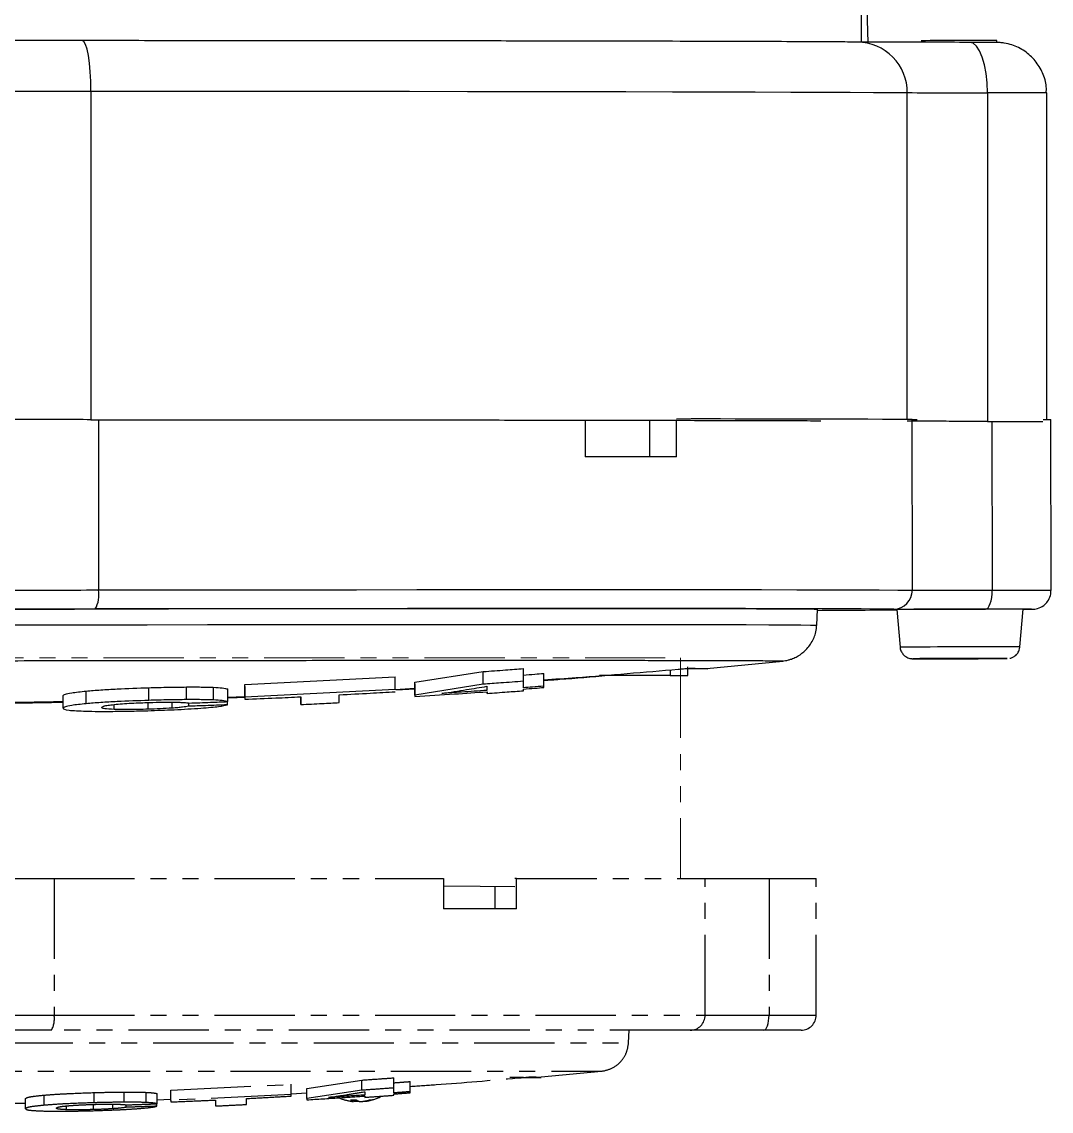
# Model space of a CAD drawing. Header units: millimetres. Extents: x 2312 to 3992, y 755 to 1943.
# Drawn here: x 2911.2 to 2992.6, y 840.2 to 926.4 of the extents above; entities that cross this region are included whole.
import ezdxf

# ---------------------------------------------------------------- set-up
doc = ezdxf.new("R2010")
doc.units = ezdxf.units.MM
doc.linetypes.add('PHANTOM', pattern=[12.7, 6.35, -1.27, 1.27, -1.27, 1.27, -1.27])
doc.layers.add('标注', color=3, linetype='Continuous', lineweight=13)

msp = doc.modelspace()

# ---------------------------------------------------------------- linework, layer by layer
at = {"color": 7, "linetype": 'Continuous', "lineweight": 25}
for p, q in [((2978.146, 924.725), (2976.19, 980.725)), ((2977.572, 929.742), (2977.572, 924.742)), ((2988.319, 924.719), (2988.319, 924.87)), ((2916.628, 920.873), (2916.627, 894.873)), ((2981.227, 894.889), (2981.227, 920.752)), ((2987.573, 920.738), (2987.573, 894.738)), ((2992.262, 894.881), (2992.262, 920.725)), ((2917.209, 894.872), (2917.232, 881.397)), ((2955.742, 894.837), (2955.747, 891.928)), ((2981.629, 881.386), (2981.605, 894.886)), ((2992.619, 881.378), (2992.596, 894.878)), ((2960.852, 891.927), (2960.847, 894.819)), ((2962.962, 891.927), (2962.957, 894.823)), ((2987.928, 894.736), (2987.951, 881.383)), ((2974.061, 878.609), (2974.124, 879.846)), ((2980.155, 879.83), (2980.398, 879.832)), ((2980.396, 879.857), (2980.663, 876.87)), ((2982.396, 879.868), (2982.396, 879.868)), ((2988.396, 879.878), (2988.396, 879.879)), ((2990.14, 876.886), (2990.396, 879.874)), ((2990.396, 879.869), (2990.663, 879.87)), ((2950.848, 874.171), (2950.846, 875.175)), ((2962.47, 875.08), (2962.47, 874.618)), ((2963.871, 874.618), (2963.871, 875.318)), ((2965.104, 875.157), (2964.206, 875.159)), ((2965.371, 875.18), (2971.375, 875.776)), ((2971.379, 875.776), (2971.375, 875.776)), ((2971.386, 875.778), (2971.379, 875.776)), ((2928.792, 873.913), (2940.705, 874.519)), ((2940.707, 873.515), (2940.705, 874.519)), ((2942.254, 874.089), (2947.67, 874.942)), ((2947.671, 873.938), (2947.67, 874.942)), ((2950.849, 873.664), (2950.848, 874.171)), ((2952.468, 873.788), (2952.466, 874.792)), ((2962.47, 874.618), (2956.86, 874.618)), ((2962.47, 874.618), (2963.871, 874.618)), ((2916.248, 872.396), (2916.247, 873.398)), ((2921.197, 872.66), (2921.195, 873.663)), ((2924.181, 872.719), (2924.179, 873.721)), ((2926.305, 873.694), (2926.306, 872.692)), ((2927.45, 872.56), (2927.448, 873.562)), ((2928.793, 872.911), (2928.792, 873.913)), ((2928.792, 873.748), (2928.794, 872.745)), ((2940.707, 873.515), (2928.793, 872.911)), ((2940.707, 873.533), (2942.254, 873.624)), ((2942.254, 873.553), (2940.818, 873.474)), ((2942.255, 873.086), (2942.254, 874.089)), ((2942.254, 873.967), (2942.255, 872.964)), ((2947.671, 873.938), (2942.255, 873.086)), ((2947.967, 873.779), (2947.967, 873.452)), ((2947.968, 873.211), (2947.968, 873.345)), ((2914.416, 872.035), (2914.414, 873.037)), ((2921.157, 871.96), (2921.156, 872.492)), ((2923.041, 872.046), (2923.04, 872.515)), ((2924.365, 872.194), (2924.364, 872.45)), ((2927.418, 872.927), (2928.793, 872.979)), ((2927.42, 872.308), (2927.419, 872.559)), ((2933.223, 872.945), (2933.224, 872.331)), ((2933.224, 872.331), (2933.223, 872.945)), ((2936.279, 872.486), (2936.278, 873.1)), ((2918.467, 871.944), (2918.466, 872.332))]:
    msp.add_line(p, q, dxfattribs=at)
at = {"color": 7, "linetype": 'PHANTOM', "lineweight": 25}
for p, q in [((2907.653, 858.559), (2913.711, 858.559)), ((2913.711, 858.559), (2913.711, 847.759)), ((2913.711, 858.559), (2944.537, 858.559)), ((2944.537, 858.559), (2944.537, 856.159)), ((2948.621, 856.159), (2948.621, 857.942)), ((2950.309, 858.559), (2950.18, 858.559)), ((2950.309, 856.159), (2950.309, 858.559)), ((2950.309, 858.559), (2965.228, 858.559)), ((2965.228, 847.759), (2965.228, 858.559)), ((2965.228, 858.559), (2970.286, 858.559)), ((2970.286, 858.559), (2970.286, 847.759)), ((2970.286, 858.559), (2974.021, 858.559)), ((2974.021, 847.759), (2974.021, 858.559)), ((2950.309, 856.159), (2944.537, 856.159)), ((2907.653, 847.759), (2913.711, 847.759)), ((2913.711, 847.759), (2965.228, 847.759)), ((2965.228, 847.759), (2970.286, 847.759)), ((2970.286, 847.759), (2974.021, 847.759)), ((2913.496, 846.559), (2906.529, 846.559)), ((2964.047, 846.559), (2913.496, 846.559)), ((2959.17, 845.569), (2959.222, 846.559)), ((2969.864, 846.559), (2964.047, 846.559)), ((2972.821, 846.559), (2969.864, 846.559)), ((2845.351, 845.569), (2959.17, 845.569)), ((2952.256, 842.879), (2957.026, 843.308)), ((2922.948, 841.814), (2932.48, 842.282)), ((2932.48, 841.479), (2932.48, 842.282)), ((2933.718, 841.95), (2938.052, 842.612)), ((2938.052, 841.809), (2938.052, 842.612)), ((2940.594, 841.99), (2940.594, 842.794)), ((2941.889, 841.696), (2941.889, 842.499)), ((2950.849, 842.818), (2949.762, 842.818)), ((2950.849, 842.818), (2951.97, 842.818)), ((2912.911, 840.62), (2912.911, 841.422)), ((2916.871, 840.822), (2916.871, 841.623)), ((2919.258, 840.865), (2919.258, 841.667)), ((2920.958, 841.645), (2920.958, 840.843)), ((2921.873, 840.741), (2921.873, 841.543)), ((2922.948, 841.012), (2922.948, 841.814)), ((2932.48, 841.479), (2922.948, 841.012)), ((2932.48, 841.525), (2933.718, 841.596)), ((2933.718, 841.148), (2933.718, 841.95)), ((2938.052, 841.809), (2933.718, 841.148)), ((2940.594, 841.599), (2940.594, 841.99)), ((2911.445, 840.343), (2911.445, 841.144)), ((2914.685, 840.27), (2914.685, 840.569)), ((2916.838, 840.281), (2916.838, 840.691)), ((2918.345, 840.346), (2918.345, 840.708)), ((2919.404, 840.46), (2919.404, 840.657)), ((2921.848, 841.056), (2922.948, 841.096)), ((2921.848, 840.546), (2921.848, 840.74)), ((2926.492, 841.037), (2926.492, 840.565)), ((2928.936, 840.684), (2928.936, 841.157)), ((2937.391, 840.934), (2937.391, 841.055)), ((2937.409, 840.926), (2937.409, 841.055)), ((2937.444, 840.934), (2937.444, 841.056)), ((2937.758, 840.964), (2937.758, 840.934)), ((2938.183, 840.939), (2938.183, 840.926)), ((2938.331, 840.963), (2938.331, 840.934))]:
    msp.add_line(p, q, dxfattribs=at)
at = {"color": 7, "linetype": 'Continuous', "lineweight": 25, "flags": 128}
for points in [[(2916.628, 920.873), (2916.614, 921.653), (2916.574, 922.403), (2916.509, 923.094), (2916.422, 923.699), (2916.315, 924.196), (2916.193, 924.564), (2916.061, 924.79), (2915.924, 924.866)], [(2987.573, 920.738), (2987.546, 921.518), (2987.467, 922.268), (2987.338, 922.959), (2987.164, 923.564), (2986.953, 924.061), (2986.712, 924.429), (2986.45, 924.656), (2986.178, 924.731)], [(2988.319, 924.87), (2988.316, 924.871), (2988.092, 924.872)], [(2916.628, 920.873), (2921.89, 920.871), (2927.066, 920.868), (2932.13, 920.865), (2937.061, 920.861), (2941.835, 920.856), (2946.432, 920.851), (2950.83, 920.845), (2955.01, 920.839), (2958.953, 920.832), (2962.64, 920.824), (2966.056, 920.816), (2969.184, 920.808), (2972.011, 920.8), (2974.524, 920.791), (2976.711, 920.781), (2978.562, 920.772), (2980.07, 920.762), (2981.227, 920.752)], [(2981.605, 894.886), (2981.917, 894.884), (2982.015, 894.884)], [(2991.994, 894.882), (2992.386, 894.881), (2992.596, 894.878)], [(2962.962, 891.927), (2962.112, 891.927), (2961.246, 891.927), (2960.365, 891.928), (2959.47, 891.928), (2958.56, 891.928), (2957.636, 891.928), (2956.699, 891.928), (2955.747, 891.928)], [(2917.232, 881.397), (2922.491, 881.404), (2927.662, 881.41), (2932.72, 881.415), (2937.644, 881.42), (2942.411, 881.423), (2946.999, 881.426), (2951.387, 881.427), (2955.557, 881.428), (2959.488, 881.428), (2963.163, 881.427), (2966.565, 881.425), (2969.68, 881.422), (2972.492, 881.418), (2974.99, 881.413), (2977.161, 881.408), (2978.997, 881.401), (2980.488, 881.394), (2981.629, 881.386)], [(2987.426, 879.879), (2987.529, 879.909), (2987.628, 879.995), (2987.719, 880.134), (2987.798, 880.321), (2987.864, 880.549), (2987.912, 880.808), (2987.941, 881.09), (2987.951, 881.383)], [(2987.951, 881.383), (2989.494, 881.384), (2990.799, 881.384), (2991.79, 881.383), (2992.409, 881.381), (2992.619, 881.378), (2992.619, 881.378)], [(2974.124, 879.846), (2974.113, 879.849), (2973.847, 879.858), (2973.227, 879.866), (2972.258, 879.874), (2970.943, 879.88), (2969.289, 879.887), (2967.304, 879.892), (2964.999, 879.896), (2962.384, 879.9), (2959.474, 879.903), (2956.281, 879.904), (2952.823, 879.905), (2949.116, 879.905), (2945.179, 879.905), (2941.031, 879.903), (2936.694, 879.9), (2932.188, 879.897), (2927.537, 879.892), (2922.762, 879.887), (2917.889, 879.881), (2912.942, 879.874), (2907.948, 879.867)], [(2980.155, 879.883), (2979.036, 879.891), (2977.573, 879.898), (2975.772, 879.904), (2973.641, 879.91), (2971.19, 879.914), (2968.431, 879.918), (2965.375, 879.921), (2962.036, 879.923), (2958.43, 879.924), (2954.572, 879.924), (2950.481, 879.923), (2946.175, 879.922), (2941.673, 879.919), (2936.996, 879.916), (2932.164, 879.912), (2927.2, 879.906), (2922.127, 879.901), (2916.966, 879.894)], [(2985.422, 879.875), (2984.076, 879.873), (2982.822, 879.87), (2981.745, 879.866), (2980.919, 879.863), (2980.399, 879.859), (2980.222, 879.857), (2980.396, 879.854)], [(2990.396, 879.871), (2990.445, 879.872), (2990.622, 879.874), (2990.445, 879.877), (2989.925, 879.878), (2989.099, 879.879), (2988.022, 879.878), (2986.768, 879.877), (2985.422, 879.875)], [(2990.663, 879.87), (2990.663, 879.87), (2991.07, 879.874), (2991.07, 879.877), (2990.709, 879.879)], [(2907.842, 878.629), (2911.244, 878.635), (2916.188, 878.642), (2921.067, 878.648), (2925.856, 878.654), (2930.532, 878.658), (2935.071, 878.662), (2939.451, 878.665), (2943.651, 878.667), (2947.649, 878.668), (2951.426, 878.668), (2954.963, 878.668), (2958.243, 878.666), (2961.249, 878.664), (2963.967, 878.661), (2966.383, 878.657), (2968.485, 878.652), (2970.263, 878.646), (2971.708, 878.639), (2972.813, 878.632), (2973.573, 878.624), (2973.983, 878.615), (2974.061, 878.609)], [(2981.944, 875.957), (2982.555, 875.956), (2983.444, 875.956), (2984.526, 875.957), (2985.693, 875.959), (2986.832, 875.961), (2987.831, 875.964), (2988.592, 875.967), (2989.041, 875.97), (2989.134, 875.972), (2988.862, 875.974), (2988.251, 875.975), (2987.361, 875.975), (2986.28, 875.974), (2985.112, 875.972), (2983.974, 875.97), (2982.975, 875.967), (2982.214, 875.964), (2981.764, 875.961), (2981.661, 875.959)], [(2981.661, 875.959), (2981.672, 875.959), (2981.944, 875.957)]]:
    msp.add_lwpolyline(points, dxfattribs=at)
at = {"color": 7, "linetype": 'PHANTOM', "lineweight": 25, "flags": 128}
for points in [[(2944.537, 857.998), (2947.431, 857.964), (2950.177, 857.93)], [(2969.864, 846.559), (2969.946, 846.582), (2970.025, 846.65), (2970.098, 846.761), (2970.162, 846.91), (2970.215, 847.092), (2970.254, 847.299), (2970.278, 847.524), (2970.286, 847.759)], [(2937.796, 840.948), (2937.788, 840.945), (2937.758, 840.934)]]:
    msp.add_lwpolyline(points, dxfattribs=at)
at = {"color": 7, "linetype": 'Continuous', "lineweight": 25}
for centre, radius, start, end in [((2977.261, 920.786), 3.965, 359.51787, 89.53649), ((2986.782, 169.341), 755.533, 89.900694, 90.338466), ((2916.191, 3072.24), 2151.367, 269.809417, 270.011615), ((2987.088, 2121.494), 1200.756, 269.720299, 270.02312), ((2988.739, 485.198), 435.541, 89.53645, 90.15337), ((2965.287, -2312.516), 3207.443, 89.708496, 90.04162), ((2913.148, 3008.642), 2127.249, 269.90603, 270.109985), ((2914.921, 881.031), 2.34, 330.93586, 9.01036), ((2980.14, 881.372), 1.489, 270.59067, 0.55674), ((2985.433, 2063.89), 1182.51, 269.815671, 270.12201), ((2912.27, 3326.225), 2446.336, 269.90603, 270.109985), ((2968.449, 2015.49), 1135.72, 270.286136, 270.590598), ((2984.53, 2239.762), 1359.886, 269.815671, 270.12201), ((2987.185, -164.497), 1044.376, 89.823847, 90.372462), ((2988.955, -4.897), 884.777, 89.886455, 90.099012), ((2987.097, -112.897), 989.788, 89.823847, 90.372462)]:
    msp.add_arc(centre, radius, start, end, dxfattribs=at)
at = {"color": 7, "linetype": 'PHANTOM', "lineweight": 25}
for centre, radius, start, end in [((2911.873, 847.468), 1.861, 330.73437, 8.97898), ((2964.038, 847.749), 1.19, 270.46974, 0.46216), ((2972.821, 847.759), 1.2, 270, 0), ((2937.796, 844.898), 4, 248.43538, 262.15499), ((2937.374, 844.884), 3.829, 266.67916, 273.32084), ((2937.643, 841.695), 0.801, 232.24271, 251.69932), ((2938.086, 841.695), 0.801, 232.24271, 251.69932), ((2937.7, 844.351), 3.446, 277.47658, 287.3325), ((2937.883, 844.351), 3.446, 277.47658, 287.3325), ((2937.796, 844.898), 4, 279.04035, 296.36804), ((2938.818, 841.711), 0.656, 261.96957, 278.03043)]:
    msp.add_arc(centre, radius, start, end, dxfattribs=at)
at = {"color": 7, "linetype": 'Continuous', "lineweight": 25}
for points, knots in [([(2915.924, 924.866), (2914.774, 924.866), (2912.434, 924.867), (2909.356, 924.871), (2906.815, 924.876), (2905.796, 924.88), (2905.295, 924.882)], [0, 0, 0, 0, 0.245796, 0.5, 0.754204, 1, 1, 1, 1]), ([(2977.293, 924.751), (2976.779, 924.755), (2975.742, 924.765), (2973.278, 924.778), (2970.111, 924.791), (2966.181, 924.804), (2961.532, 924.815), (2956.23, 924.826), (2950.351, 924.836), (2943.984, 924.845), (2937.258, 924.852), (2930.281, 924.858), (2923.176, 924.863), (2918.327, 924.865), (2915.924, 924.866)], [0, 0, 0, 0, 0.079959, 0.161371, 0.244142, 0.328893, 0.414216, 0.5, 0.585778, 0.671102, 0.755858, 0.838624, 0.920039, 1, 1, 1, 1]), ([(2986.178, 924.731), (2985.099, 924.732), (2982.903, 924.734), (2980.233, 924.739), (2978.206, 924.744), (2977.594, 924.749), (2977.293, 924.751)], [0, 0, 0, 0, 0.245796, 0.5, 0.754204, 1, 1, 1, 1]), ([(2987.695, 924.729), (2987.693, 924.729), (2987.546, 924.729), (2987.033, 924.73), (2986.459, 924.731), (2986.178, 924.731)], [0, 0, 0, 0, 0.009572, 0.516319, 1, 1, 1, 1]), ([(2992.223, 920.726), (2992.232, 920.892), (2992.261, 921.433), (2991.974, 922.329), (2991.395, 923.301), (2990.551, 924.07), (2989.679, 924.502), (2989.004, 924.666), (2988.646, 924.709), (2988.472, 924.72), (2988.372, 924.724), (2988.304, 924.726), (2988.242, 924.726), (2988.124, 924.727), (2987.953, 924.728), (2987.769, 924.729), (2987.695, 924.729)], [0, 0, 0, 0, 0.062516, 0.203881, 0.345246, 0.486613, 0.627986, 0.707567, 0.747713, 0.76407, 0.775127, 0.795315, 0.829216, 0.881765, 0.953209, 1, 1, 1, 1]), ([(2916.627, 894.873), (2919.263, 894.872), (2924.534, 894.87), (2932.178, 894.865), (2939.532, 894.859), (2946.506, 894.851), (2953.035, 894.842), (2959.046, 894.832), (2964.497, 894.821), (2969.264, 894.808), (2972.57, 894.798), (2974.026, 894.792), (2974.374, 894.791)], [0, 0, 0, 0, 0.107373, 0.214746, 0.322119, 0.429492, 0.536866, 0.644239, 0.751612, 0.858985, 0.966358, 1, 1, 1, 1]), ([(2987.573, 894.738), (2988.235, 894.738), (2989.56, 894.736), (2991.015, 894.733), (2991.839, 894.731), (2991.952, 894.729), (2991.963, 894.729)], [0, 0, 0, 0, 0.3220581, 0.6441162, 0.9661742, 1, 1, 1, 1]), ([(2990.656, 879.87), (2990.678, 879.87), (2990.92, 879.872), (2991.04, 879.873), (2991.135, 879.875), (2991.178, 879.876), (2991.238, 879.88), (2991.351, 879.891), (2991.639, 879.948), (2992.012, 880.134), (2992.366, 880.5), (2992.587, 880.92), (2992.598, 881.235), (2992.603, 881.378)], [0, 0, 0, 0, 0.030092, 0.333954, 0.433801, 0.475521, 0.495084, 0.513435, 0.562953, 0.690118, 0.788862, 0.904247, 1, 1, 1, 1]), ([(2971.375, 875.776), (2971.432, 875.782), (2971.523, 875.792), (2971.8, 875.848), (2972.098, 875.938), (2972.531, 876.122), (2973.111, 876.514), (2973.674, 877.188), (2973.995, 877.95), (2974.044, 878.448), (2974.062, 878.635)], [0, 0, 0, 0, 0.113476, 0.181126, 0.241872, 0.33121, 0.486718, 0.683313, 0.881401, 1, 1, 1, 1]), ([(2980.669, 876.87), (2980.668, 876.858), (2980.659, 876.73), (2980.75, 876.516), (2980.908, 876.281), (2981.09, 876.127), (2981.262, 876.035), (2981.41, 875.987), (2981.516, 875.968), (2981.575, 875.962), (2981.602, 875.96), (2981.623, 875.959), (2981.647, 875.959), (2981.702, 875.958), (2981.831, 875.957), (2981.939, 875.957)], [0, 0, 0, 0, 0.013636, 0.136308, 0.234618, 0.317448, 0.386894, 0.442742, 0.483087, 0.501782, 0.515067, 0.530782, 0.558523, 0.633023, 1, 1, 1, 1]), ([(2989.356, 875.996), (2989.4, 876.007), (2989.513, 876.035), (2989.715, 876.137), (2989.933, 876.332), (2990.096, 876.598), (2990.117, 876.794), (2990.126, 876.879)], [0, 0, 0, 0, 0.108655, 0.280806, 0.532642, 0.798652, 1, 1, 1, 1]), ([(2983.758, 875.965), (2983.912, 875.966), (2984.096, 875.967), (2984.424, 875.968), (2984.683, 875.969), (2985.259, 875.969), (2985.899, 875.97), (2986.521, 875.971), (2986.855, 875.972), (2987.027, 875.971), (2987.138, 875.971), (2987.26, 875.97), (2987.559, 875.97), (2987.79, 875.969), (2987.778, 875.969), (2987.567, 875.968), (2986.971, 875.966), (2986.713, 875.964), (2986.381, 875.963), (2986.123, 875.962), (2985.546, 875.962), (2984.906, 875.961), (2984.285, 875.96), (2983.95, 875.959), (2983.779, 875.959), (2983.668, 875.96), (2983.546, 875.961), (2983.246, 875.961), (2983.015, 875.962), (2983.027, 875.962), (2983.242, 875.963), (2983.523, 875.964), (2983.758, 875.965)], [0, 0, 0, 0, 0.066265, 0.079332, 0.091749, 0.120574, 0.19854, 0.226761, 0.249845, 0.26589, 0.284505, 0.318085, 0.379426, 0.408251, 0.420668, 0.433735, 0.5, 0.566265, 0.579332, 0.591749, 0.620574, 0.69854, 0.726761, 0.749845, 0.76589, 0.784505, 0.818085, 0.879426, 0.908251, 0.920668, 0.933735, 1, 1, 1, 1]), ([(2902.929, 875.79), (2905.569, 875.794), (2910.961, 875.803), (2919.089, 875.814), (2927.253, 875.824), (2935.247, 875.831), (2942.851, 875.835), (2949.847, 875.836), (2955.868, 875.834), (2960.853, 875.83), (2964.801, 875.823), (2967.826, 875.814), (2969.908, 875.804), (2971.161, 875.792), (2971.312, 875.783), (2971.386, 875.778)], [0, 0, 0, 0, 0.073675, 0.150434, 0.229885, 0.311524, 0.394751, 0.478886, 0.563205, 0.640041, 0.715869, 0.790184, 0.862545, 0.932581, 1, 1, 1, 1]), ([(2947.67, 874.942), (2948.258, 874.984), (2949.318, 875.06), (2950.376, 875.14), (2950.846, 875.175)], [0, 0, 0, 0, 0.555963, 1, 1, 1, 1]), ([(2952.467, 874.287), (2953.321, 874.346), (2956.889, 874.591), (2960.414, 874.898), (2963.096, 875.132)], [0, 0, 0, 0, 0.239418, 1, 1, 1, 1]), ([(2963.096, 875.132), (2963.245, 875.144), (2963.529, 875.169), (2963.857, 875.193), (2964.104, 875.209), (2964.172, 875.21), (2964.206, 875.21)], [0, 0, 0, 0, 0.275858, 0.523521, 0.75515, 1, 1, 1, 1]), ([(2964.206, 875.159), (2964.172, 875.159), (2964.108, 875.157), (2963.946, 875.146), (2963.871, 875.141)], [0, 0, 0, 0, 0.542055, 1, 1, 1, 1]), ([(2964.206, 875.21), (2964.535, 875.2), (2965.208, 875.181), (2965.538, 875.167), (2965.394, 875.164), (2965.372, 875.164)], [0, 0, 0, 0, 0.447856, 0.916917, 1, 1, 1, 1]), ([(2950.848, 874.171), (2950.251, 874.126), (2949.192, 874.046), (2948.133, 873.971), (2947.671, 873.938)], [0, 0, 0, 0, 0.564034, 1, 1, 1, 1]), ([(2950.847, 874.668), (2951.148, 874.69), (2951.688, 874.732), (2952.227, 874.774), (2952.466, 874.792)], [0, 0, 0, 0, 0.557367, 1, 1, 1, 1]), ([(2957.519, 874.618), (2956.261, 874.507), (2954.586, 874.361), (2952.889, 874.248), (2952.467, 874.22)], [0, 0, 0, 0, 0.751614, 1, 1, 1, 1]), ([(2914.414, 873.037), (2914.447, 873.077), (2914.506, 873.15), (2915.066, 873.272), (2915.825, 873.353), (2916.247, 873.398)], [0, 0, 0, 0, 0.35254, 0.639891, 1, 1, 1, 1]), ([(2916.247, 873.398), (2916.619, 873.429), (2917.333, 873.489), (2919.008, 873.585), (2920.347, 873.633), (2921.195, 873.663)], [0, 0, 0, 0, 0.285186, 0.547507, 1, 1, 1, 1]), ([(2921.195, 873.663), (2921.726, 873.677), (2922.752, 873.706), (2923.714, 873.716), (2924.179, 873.721)], [0, 0, 0, 0, 0.517483, 1, 1, 1, 1]), ([(2924.179, 873.721), (2924.586, 873.722), (2925.402, 873.724), (2926.004, 873.704), (2926.305, 873.694)], [0, 0, 0, 0, 0.4995071, 1, 1, 1, 1]), ([(2926.305, 873.694), (2926.563, 873.679), (2927.135, 873.644), (2927.337, 873.591), (2927.448, 873.562)], [0, 0, 0, 0, 0.4507327, 1, 1, 1, 1]), ([(2928.792, 873.748), (2928.792, 873.778), (2928.792, 873.832), (2928.792, 873.888), (2928.792, 873.913)], [0, 0, 0, 0, 0.554794, 1, 1, 1, 1]), ([(2936.278, 873.1), (2937.096, 873.144), (2938.573, 873.224), (2940.049, 873.311), (2940.707, 873.35)], [0, 0, 0, 0, 0.554411, 1, 1, 1, 1]), ([(2942.254, 873.967), (2942.254, 873.989), (2942.254, 874.028), (2942.254, 874.07), (2942.254, 874.089)], [0, 0, 0, 0, 0.557338, 1, 1, 1, 1]), ([(2942.255, 872.964), (2943.303, 873.031), (2945.207, 873.152), (2947.111, 873.285), (2947.968, 873.345)], [0, 0, 0, 0, 0.549838, 1, 1, 1, 1]), ([(2944.404, 873.209), (2945.052, 873.307), (2946.241, 873.488), (2947.428, 873.688), (2947.967, 873.779)], [0, 0, 0, 0, 0.545958, 1, 1, 1, 1]), ([(2947.967, 873.452), (2947.295, 873.405), (2946.108, 873.321), (2944.919, 873.243), (2944.404, 873.209)], [0, 0, 0, 0, 0.565906, 1, 1, 1, 1]), ([(2947.967, 873.779), (2947.967, 873.713), (2947.967, 873.598), (2947.967, 873.496), (2947.967, 873.452)], [0, 0, 0, 0, 0.565441, 1, 1, 1, 1]), ([(2947.968, 873.211), (2948.501, 873.25), (2949.461, 873.318), (2950.422, 873.391), (2950.849, 873.423)], [0, 0, 0, 0, 0.554564, 1, 1, 1, 1]), ([(2947.968, 873.345), (2947.968, 873.319), (2947.968, 873.273), (2947.968, 873.23), (2947.968, 873.211)], [0, 0, 0, 0, 0.562267, 1, 1, 1, 1]), ([(2952.468, 873.788), (2952.164, 873.765), (2951.625, 873.723), (2951.085, 873.682), (2950.849, 873.664)], [0, 0, 0, 0, 0.562632, 1, 1, 1, 1]), ([(2950.849, 873.557), (2951.15, 873.579), (2951.69, 873.62), (2952.229, 873.662), (2952.468, 873.681)], [0, 0, 0, 0, 0.557215, 1, 1, 1, 1]), ([(2950.849, 873.423), (2950.849, 873.447), (2950.849, 873.489), (2950.849, 873.536), (2950.849, 873.557)], [0, 0, 0, 0, 0.5579878, 1, 1, 1, 1]), ([(2952.468, 873.681), (2952.468, 873.7), (2952.468, 873.735), (2952.468, 873.772), (2952.468, 873.788)], [0, 0, 0, 0, 0.558484, 1, 1, 1, 1]), ([(2908.934, 872.499), (2909.746, 872.506), (2911.574, 872.523), (2913.4, 872.556), (2914.415, 872.574)], [0, 0, 0, 0, 0.444059, 1, 1, 1, 1]), ([(2914.415, 872.494), (2913.608, 872.478), (2911.782, 872.443), (2909.954, 872.426), (2908.935, 872.416)], [0, 0, 0, 0, 0.442288, 1, 1, 1, 1]), ([(2921.197, 872.66), (2920.349, 872.63), (2919.01, 872.583), (2917.334, 872.487), (2916.62, 872.427), (2916.248, 872.396)], [0, 0, 0, 0, 0.452493, 0.714814, 1, 1, 1, 1]), ([(2918.458, 872.335), (2918.664, 872.355), (2919.054, 872.391), (2920.009, 872.45), (2920.779, 872.478), (2921.258, 872.496)], [0, 0, 0, 0, 0.296714, 0.56253, 1, 1, 1, 1]), ([(2924.181, 872.719), (2923.716, 872.714), (2922.753, 872.704), (2921.728, 872.675), (2921.197, 872.66)], [0, 0, 0, 0, 0.482517, 1, 1, 1, 1]), ([(2921.258, 872.496), (2921.605, 872.504), (2922.315, 872.521), (2923.146, 872.519), (2923.672, 872.507), (2924.108, 872.488), (2924.279, 872.463), (2924.395, 872.447)], [0, 0, 0, 0, 0.233217, 0.476546, 0.60225, 0.732009, 1, 1, 1, 1]), ([(2926.306, 872.692), (2926.005, 872.702), (2925.404, 872.721), (2924.588, 872.72), (2924.181, 872.719)], [0, 0, 0, 0, 0.500493, 1, 1, 1, 1]), ([(2924.395, 872.447), (2924.962, 872.467), (2925.98, 872.503), (2926.998, 872.543), (2927.45, 872.56)], [0, 0, 0, 0, 0.556828, 1, 1, 1, 1]), ([(2927.45, 872.56), (2927.339, 872.589), (2927.136, 872.642), (2926.564, 872.676), (2926.306, 872.692)], [0, 0, 0, 0, 0.549267, 1, 1, 1, 1]), ([(2928.793, 872.896), (2928.683, 872.891), (2928.226, 872.871), (2927.767, 872.857), (2927.419, 872.847)], [0, 0, 0, 0, 0.240813, 1, 1, 1, 1]), ([(2928.793, 872.911), (2928.793, 872.879), (2928.793, 872.822), (2928.793, 872.769), (2928.794, 872.745)], [0, 0, 0, 0, 0.565204, 1, 1, 1, 1]), ([(2928.794, 872.745), (2929.613, 872.78), (2931.09, 872.843), (2932.566, 872.913), (2933.223, 872.945)], [0, 0, 0, 0, 0.555156, 1, 1, 1, 1]), ([(2933.224, 872.331), (2933.788, 872.358), (2934.806, 872.408), (2935.824, 872.462), (2936.279, 872.486)], [0, 0, 0, 0, 0.55383, 1, 1, 1, 1]), ([(2942.255, 873.086), (2942.255, 873.062), (2942.255, 873.02), (2942.255, 872.981), (2942.255, 872.964)], [0, 0, 0, 0, 0.562654, 1, 1, 1, 1]), ([(2916.248, 872.396), (2915.826, 872.351), (2915.068, 872.271), (2914.508, 872.148), (2914.449, 872.075), (2914.416, 872.035)], [0, 0, 0, 0, 0.36011, 0.647462, 1, 1, 1, 1]), ([(2914.416, 872.035), (2914.471, 871.98), (2914.571, 871.879), (2915.717, 871.829), (2916.236, 871.806)], [0, 0, 0, 0, 0.54774, 1, 1, 1, 1]), ([(2916.236, 871.806), (2916.545, 871.8), (2917.172, 871.787), (2918.361, 871.791), (2919.703, 871.808), (2920.641, 871.833), (2921.117, 871.846)], [0, 0, 0, 0, 0.239072, 0.485952, 0.739492, 1, 1, 1, 1]), ([(2917.471, 872.101), (2917.501, 872.14), (2917.547, 872.198), (2917.939, 872.276), (2918.285, 872.316), (2918.458, 872.335)], [0, 0, 0, 0, 0.501448, 0.75111, 1, 1, 1, 1]), ([(2918.467, 871.944), (2918.177, 871.961), (2917.531, 871.999), (2917.492, 872.065), (2917.471, 872.101)], [0, 0, 0, 0, 0.448512, 1, 1, 1, 1]), ([(2921.157, 871.96), (2920.895, 871.953), (2920.372, 871.939), (2919.626, 871.931), (2918.971, 871.931), (2918.634, 871.94), (2918.467, 871.944)], [0, 0, 0, 0, 0.253705, 0.504972, 0.753884, 1, 1, 1, 1]), ([(2921.117, 871.846), (2921.824, 871.87), (2922.929, 871.908), (2924.349, 871.98), (2924.996, 872.024), (2925.33, 872.046)], [0, 0, 0, 0, 0.462063, 0.722152, 1, 1, 1, 1]), ([(2923.041, 872.046), (2922.734, 872.028), (2922.155, 871.993), (2921.476, 871.971), (2921.157, 871.96)], [0, 0, 0, 0, 0.531035, 1, 1, 1, 1]), ([(2924.365, 872.194), (2924.215, 872.17), (2923.99, 872.132), (2923.526, 872.083), (2923.202, 872.058), (2923.041, 872.046)], [0, 0, 0, 0, 0.498783, 0.750565, 1, 1, 1, 1]), ([(2927.42, 872.308), (2926.845, 872.285), (2925.827, 872.246), (2924.809, 872.21), (2924.365, 872.194)], [0, 0, 0, 0, 0.564134, 1, 1, 1, 1]), ([(2925.33, 872.046), (2925.602, 872.068), (2926.146, 872.112), (2926.967, 872.199), (2927.238, 872.264), (2927.42, 872.308)], [0, 0, 0, 0, 0.250013, 0.500775, 1, 1, 1, 1])]:
    msp.add_open_spline(points, degree=3, knots=knots, dxfattribs=at)
for points in [[(2916.627, 894.873), (2915.792, 894.874), (2914.121, 894.874), (2911.938, 894.877), (2910.13, 894.881), (2909.4, 894.884), (2909.035, 894.885)], [(2987.573, 894.738), (2986.789, 894.739), (2985.221, 894.74), (2983.329, 894.744), (2981.885, 894.748), (2981.446, 894.751), (2981.227, 894.752)]]:
    msp.add_open_spline(points, degree=3, dxfattribs=at)
at = {"color": 7, "linetype": 'PHANTOM', "lineweight": 25}
for points, knots in [([(2957.026, 843.308), (2957.331, 843.375), (2957.959, 843.515), (2958.655, 844.127), (2959.074, 844.854), (2959.139, 845.35), (2959.171, 845.59)], [0, 0, 0, 0, 0.272061, 0.561967, 0.787938, 1, 1, 1, 1]), ([(2902.261, 843.308), (2904.373, 843.308), (2908.686, 843.308), (2915.188, 843.308), (2921.72, 843.308), (2928.115, 843.308), (2934.198, 843.308), (2939.795, 843.308), (2944.612, 843.308), (2948.599, 843.308), (2951.758, 843.308), (2954.178, 843.308), (2955.844, 843.308), (2956.846, 843.308), (2956.967, 843.308), (2957.026, 843.308)], [0, 0, 0, 0, 0.073675, 0.150434, 0.229885, 0.311524, 0.394751, 0.478886, 0.563205, 0.640041, 0.715869, 0.790184, 0.862545, 0.932581, 1, 1, 1, 1]), ([(2938.052, 842.612), (2938.523, 842.645), (2939.37, 842.704), (2940.218, 842.766), (2940.594, 842.794)], [0, 0, 0, 0, 0.555963, 1, 1, 1, 1]), ([(2940.594, 842.402), (2940.834, 842.42), (2941.266, 842.452), (2941.698, 842.485), (2941.889, 842.499)], [0, 0, 0, 0, 0.557367, 1, 1, 1, 1]), ([(2941.889, 842.115), (2942.573, 842.161), (2945.427, 842.354), (2948.248, 842.596), (2950.393, 842.78)], [0, 0, 0, 0, 0.23942, 1, 1, 1, 1]), ([(2950.393, 842.78), (2950.513, 842.79), (2950.74, 842.81), (2951.002, 842.829), (2951.2, 842.842), (2951.254, 842.843), (2951.282, 842.843)], [0, 0, 0, 0, 0.275858, 0.523521, 0.75515, 1, 1, 1, 1]), ([(2951.282, 842.843), (2951.553, 842.838), (2952.109, 842.828), (2952.338, 842.824), (2952.109, 842.828), (2951.553, 842.838), (2951.282, 842.843)], [0, 0, 0, 0, 0.244218, 0.5, 0.755782, 1, 1, 1, 1]), ([(2911.445, 841.144), (2911.471, 841.175), (2911.519, 841.231), (2911.967, 841.325), (2912.574, 841.387), (2912.911, 841.422)], [0, 0, 0, 0, 0.35254, 0.639891, 1, 1, 1, 1]), ([(2912.911, 841.422), (2913.209, 841.445), (2913.78, 841.491), (2915.121, 841.565), (2916.192, 841.601), (2916.871, 841.623)], [0, 0, 0, 0, 0.285186, 0.547507, 1, 1, 1, 1]), ([(2916.871, 841.623), (2917.295, 841.635), (2918.116, 841.656), (2918.886, 841.663), (2919.258, 841.667)], [0, 0, 0, 0, 0.517483, 1, 1, 1, 1]), ([(2919.258, 841.667), (2919.584, 841.668), (2920.237, 841.669), (2920.718, 841.653), (2920.958, 841.645)], [0, 0, 0, 0, 0.4995071, 1, 1, 1, 1]), ([(2920.958, 841.645), (2921.165, 841.633), (2921.622, 841.606), (2921.784, 841.565), (2921.873, 841.543)], [0, 0, 0, 0, 0.450733, 1, 1, 1, 1]), ([(2932.48, 841.351), (2932.48, 841.374), (2932.48, 841.416), (2932.48, 841.46), (2932.48, 841.479)], [0, 0, 0, 0, 0.556552, 1, 1, 1, 1]), ([(2935.437, 841.243), (2935.956, 841.32), (2936.907, 841.46), (2937.857, 841.615), (2938.288, 841.685)], [0, 0, 0, 0, 0.5459581, 1, 1, 1, 1]), ([(2938.288, 841.434), (2937.75, 841.397), (2936.8, 841.331), (2935.85, 841.27), (2935.437, 841.243)], [0, 0, 0, 0, 0.565906, 1, 1, 1, 1]), ([(2940.594, 841.99), (2940.116, 841.955), (2939.269, 841.893), (2938.421, 841.834), (2938.052, 841.809)], [0, 0, 0, 0, 0.5640339, 1, 1, 1, 1]), ([(2938.288, 841.685), (2938.288, 841.635), (2938.288, 841.545), (2938.288, 841.467), (2938.288, 841.434)], [0, 0, 0, 0, 0.565441, 1, 1, 1, 1]), ([(2938.288, 841.249), (2938.714, 841.279), (2939.483, 841.332), (2940.251, 841.389), (2940.594, 841.414)], [0, 0, 0, 0, 0.554564, 1, 1, 1, 1]), ([(2941.889, 841.696), (2941.646, 841.678), (2941.214, 841.645), (2940.783, 841.613), (2940.594, 841.599)], [0, 0, 0, 0, 0.562632, 1, 1, 1, 1]), ([(2940.594, 841.516), (2940.834, 841.534), (2941.266, 841.566), (2941.698, 841.599), (2941.889, 841.614)], [0, 0, 0, 0, 0.557215, 1, 1, 1, 1]), ([(2940.594, 841.414), (2940.594, 841.432), (2940.594, 841.465), (2940.594, 841.501), (2940.594, 841.516)], [0, 0, 0, 0, 0.5579878, 1, 1, 1, 1]), ([(2941.889, 841.614), (2941.889, 841.629), (2941.889, 841.655), (2941.889, 841.684), (2941.889, 841.696)], [0, 0, 0, 0, 0.558484, 1, 1, 1, 1]), ([(2907.061, 840.737), (2907.71, 840.742), (2909.172, 840.753), (2910.633, 840.777), (2911.445, 840.79)], [0, 0, 0, 0, 0.4440611, 1, 1, 1, 1]), ([(2912.911, 840.62), (2912.574, 840.586), (2911.967, 840.524), (2911.519, 840.43), (2911.471, 840.374), (2911.445, 840.343)], [0, 0, 0, 0, 0.36011, 0.647462, 1, 1, 1, 1]), ([(2916.871, 840.822), (2916.192, 840.799), (2915.121, 840.763), (2913.78, 840.69), (2913.209, 840.644), (2912.911, 840.62)], [0, 0, 0, 0, 0.452493, 0.714814, 1, 1, 1, 1]), ([(2913.889, 840.391), (2913.914, 840.421), (2913.95, 840.466), (2914.264, 840.526), (2914.541, 840.557), (2914.679, 840.572)], [0, 0, 0, 0, 0.501448, 0.75111, 1, 1, 1, 1]), ([(2914.679, 840.572), (2914.844, 840.586), (2915.156, 840.614), (2915.92, 840.659), (2916.536, 840.681), (2916.92, 840.694)], [0, 0, 0, 0, 0.296714, 0.56253, 1, 1, 1, 1]), ([(2919.258, 840.865), (2918.886, 840.862), (2918.116, 840.854), (2917.295, 840.833), (2916.871, 840.822)], [0, 0, 0, 0, 0.482517, 1, 1, 1, 1]), ([(2916.92, 840.694), (2917.197, 840.7), (2917.765, 840.713), (2918.43, 840.71), (2918.851, 840.701), (2919.199, 840.686), (2919.336, 840.667), (2919.429, 840.655)], [0, 0, 0, 0, 0.233217, 0.476546, 0.60225, 0.732009, 1, 1, 1, 1]), ([(2920.958, 840.843), (2920.718, 840.851), (2920.237, 840.867), (2919.584, 840.866), (2919.258, 840.865)], [0, 0, 0, 0, 0.500493, 1, 1, 1, 1]), ([(2921.848, 840.546), (2921.389, 840.529), (2920.574, 840.499), (2919.759, 840.472), (2919.404, 840.46)], [0, 0, 0, 0, 0.5641342, 1, 1, 1, 1]), ([(2919.429, 840.655), (2919.882, 840.67), (2920.697, 840.697), (2921.512, 840.728), (2921.873, 840.741)], [0, 0, 0, 0, 0.556828, 1, 1, 1, 1]), ([(2920.176, 840.346), (2920.394, 840.363), (2920.829, 840.396), (2921.486, 840.463), (2921.703, 840.513), (2921.848, 840.546)], [0, 0, 0, 0, 0.250013, 0.500775, 1, 1, 1, 1]), ([(2921.873, 840.741), (2921.784, 840.763), (2921.622, 840.804), (2921.165, 840.831), (2920.958, 840.843)], [0, 0, 0, 0, 0.549267, 1, 1, 1, 1]), ([(2922.948, 840.884), (2923.604, 840.911), (2924.785, 840.959), (2925.966, 841.013), (2926.492, 841.037)], [0, 0, 0, 0, 0.555156, 1, 1, 1, 1]), ([(2922.948, 841.012), (2922.948, 840.987), (2922.948, 840.943), (2922.948, 840.902), (2922.948, 840.884)], [0, 0, 0, 0, 0.565204, 1, 1, 1, 1]), ([(2926.492, 840.565), (2926.943, 840.586), (2927.758, 840.625), (2928.572, 840.666), (2928.936, 840.684)], [0, 0, 0, 0, 0.55383, 1, 1, 1, 1]), ([(2928.936, 841.157), (2929.591, 841.191), (2930.772, 841.253), (2931.953, 841.321), (2932.48, 841.351)], [0, 0, 0, 0, 0.554411, 1, 1, 1, 1]), ([(2933.718, 841.054), (2934.556, 841.106), (2936.08, 841.2), (2937.603, 841.304), (2938.288, 841.351)], [0, 0, 0, 0, 0.5498379, 1, 1, 1, 1]), ([(2933.718, 841.148), (2933.718, 841.13), (2933.718, 841.097), (2933.718, 841.067), (2933.718, 841.054)], [0, 0, 0, 0, 0.562654, 1, 1, 1, 1]), ([(2937.261, 840.934), (2937.285, 840.931), (2937.332, 840.926), (2937.383, 840.922), (2937.41, 840.923), (2937.411, 840.927), (2937.397, 840.932), (2937.391, 840.934)], [0, 0, 0, 0, 0.2134954, 0.4270669, 0.6389569, 0.8501134, 1, 1, 1, 1]), ([(2937.758, 840.934), (2937.745, 840.931), (2937.72, 840.926), (2937.655, 840.922), (2937.579, 840.923), (2937.505, 840.927), (2937.462, 840.932), (2937.444, 840.934)], [0, 0, 0, 0, 0.2134954, 0.4270669, 0.6389569, 0.8501134, 1, 1, 1, 1]), ([(2937.835, 840.934), (2937.847, 840.931), (2937.873, 840.926), (2937.938, 840.922), (2938.014, 840.923), (2938.088, 840.927), (2938.13, 840.932), (2938.148, 840.934)], [0, 0, 0, 0, 0.2134954, 0.4270669, 0.6389569, 0.8501134, 1, 1, 1, 1]), ([(2938.331, 840.934), (2938.308, 840.931), (2938.26, 840.926), (2938.211, 840.922), (2938.184, 840.922), (2938.186, 840.925), (2938.186, 840.926)], [0, 0, 0, 0, 0.284689, 0.569479, 0.852027, 1, 1, 1, 1]), ([(2938.288, 841.351), (2938.288, 841.331), (2938.288, 841.296), (2938.288, 841.263), (2938.288, 841.249)], [0, 0, 0, 0, 0.562267, 1, 1, 1, 1]), ([(2911.445, 840.343), (2911.489, 840.3), (2911.569, 840.223), (2912.486, 840.183), (2912.901, 840.165)], [0, 0, 0, 0, 0.5477404, 1, 1, 1, 1]), ([(2912.901, 840.165), (2913.148, 840.16), (2913.649, 840.151), (2914.601, 840.153), (2915.674, 840.166), (2916.425, 840.184), (2916.806, 840.194)], [0, 0, 0, 0, 0.239072, 0.485952, 0.739492, 1, 1, 1, 1]), ([(2914.685, 840.27), (2914.454, 840.283), (2913.937, 840.313), (2913.906, 840.363), (2913.889, 840.391)], [0, 0, 0, 0, 0.448512, 1, 1, 1, 1]), ([(2916.838, 840.281), (2916.628, 840.276), (2916.21, 840.265), (2915.613, 840.259), (2915.089, 840.26), (2914.819, 840.266), (2914.685, 840.27)], [0, 0, 0, 0, 0.2537055, 0.5049721, 0.7538844, 1, 1, 1, 1]), ([(2916.806, 840.194), (2917.371, 840.212), (2918.256, 840.241), (2919.392, 840.295), (2919.909, 840.329), (2920.176, 840.346)], [0, 0, 0, 0, 0.462063, 0.722152, 1, 1, 1, 1]), ([(2918.345, 840.346), (2918.099, 840.332), (2917.636, 840.306), (2917.093, 840.289), (2916.838, 840.281)], [0, 0, 0, 0, 0.531035, 1, 1, 1, 1]), ([(2919.404, 840.46), (2919.285, 840.441), (2919.104, 840.412), (2918.733, 840.375), (2918.474, 840.356), (2918.345, 840.346)], [0, 0, 0, 0, 0.498783, 0.7505649, 1, 1, 1, 1])]:
    msp.add_open_spline(points, degree=3, knots=knots, dxfattribs=at)
at = {"layer": '标注', "linetype": 'PHANTOM'}
for p, q in [((2841.43, 876.036), (2963.27, 876.036)), ((2963.27, 876.036), (2963.27, 858.559))]:
    msp.add_line(p, q, dxfattribs=at)

doc.saveas('drawing.dxf')
